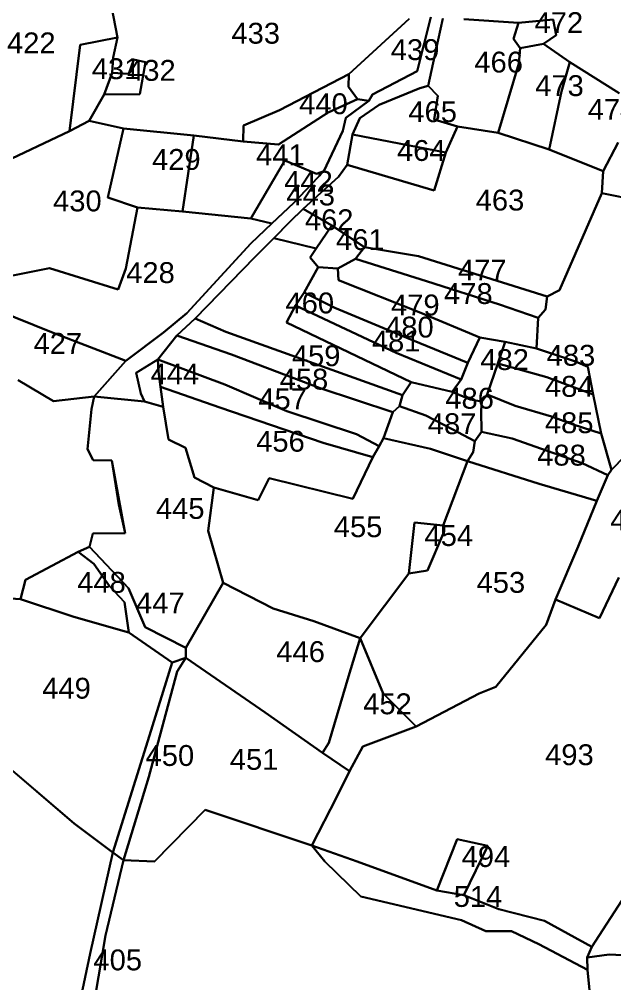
# Model space of a CAD drawing. Header units: inches. Extents: x 186800 to 194298, y 1604602 to 1613194.
# Drawn here: x 190969 to 191398, y 1607669 to 1608362 of the extents above; entities that cross this region are included whole.
import ezdxf

# ---------------------------------------------------------------- set-up
doc = ezdxf.new("R2010")
doc.units = ezdxf.units.IN
doc.header["$LTSCALE"] = 15
doc.header["$MEASUREMENT"] = 0
doc.layers.add('PLOT', color=7, linetype='Continuous')
doc.layers.add('PLOT NO', color=7, linetype='Continuous')
doc.styles.get("Standard").update_dxf_attribs({"font": 'arial.ttf'})

msp = doc.modelspace()

# ---------------------------------------------------------------- linework, layer by layer
at = {"layer": 'PLOT'}
for p, q in [((191040.07, 1608348.99), (191030.63, 1608399.42)), ((191030.63, 1608399.42), (191040.07, 1608348.99)), ((191249.96, 1608362.55), (191206.52, 1608322.83)), ((191206.52, 1608322.83), (191249.96, 1608362.55)), ((191255.8, 1608324.93), (191265.64, 1608363.79)), ((191265.64, 1608363.79), (191255.8, 1608324.93)), ((191274.19, 1608362.85), (191270.82, 1608347.33)), ((191270.82, 1608347.33), (191274.19, 1608362.85)), ((191328.68, 1608359.63), (191289.3, 1608362.31)), ((191289.3, 1608362.31), (191328.68, 1608359.63)), ((191324.94, 1608348.23), (191328.68, 1608359.63)), ((191328.68, 1608359.63), (191324.94, 1608348.23)), ((191353.63, 1608362.08), (191328.68, 1608359.63)), ((191328.68, 1608359.63), (191353.63, 1608362.08)), ((191328.68, 1608359.63), (191328.68, 1608359.63)), ((191355.79, 1608350.72), (191353.63, 1608362.08)), ((191353.63, 1608362.08), (191355.79, 1608350.72)), ((191013.23, 1608343.79), (191040.07, 1608348.99)), ((191040.07, 1608348.99), (191013.23, 1608343.79)), ((191037, 1608334.75), (191040.07, 1608348.99)), ((191040.07, 1608348.99), (191037, 1608334.75)), ((191270.82, 1608347.33), (191263.5, 1608314.27)), ((191263.5, 1608314.27), (191270.82, 1608347.33)), ((191329.82, 1608341.39), (191324.94, 1608348.23)), ((191324.94, 1608348.23), (191329.82, 1608341.39)), ((191346.6, 1608344.64), (191355.79, 1608350.72)), ((191355.79, 1608350.72), (191346.6, 1608344.64)), ((191005.64, 1608281.78), (191013.23, 1608343.79)), ((191013.23, 1608343.79), (191005.64, 1608281.78)), ((191328.92, 1608330.4), (191329.82, 1608341.39)), ((191329.82, 1608341.39), (191328.92, 1608330.4)), ((191346.6, 1608344.64), (191329.82, 1608341.39)), ((191329.82, 1608341.39), (191346.6, 1608344.64)), ((191365.61, 1608331.41), (191346.6, 1608344.64)), ((191346.6, 1608344.64), (191346.6, 1608344.64)), ((191346.6, 1608344.64), (191365.61, 1608331.41)), ((191036.35, 1608323.75), (191037, 1608334.75)), ((191037, 1608334.75), (191036.35, 1608323.75)), ((191051.81, 1608333.19), (191048.38, 1608323.06)), ((191048.38, 1608323.06), (191051.81, 1608333.19)), ((191060.21, 1608331.36), (191051.81, 1608333.19)), ((191051.81, 1608333.19), (191060.21, 1608331.36)), ((191056.06, 1608308.44), (191060.21, 1608331.36)), ((191060.21, 1608331.36), (191056.06, 1608308.44)), ((191365.61, 1608331.41), (191359.48, 1608310.35)), ((191359.48, 1608310.35), (191365.61, 1608331.41)), ((191400.96, 1608309.13), (191365.61, 1608331.41)), ((191365.61, 1608331.41), (191365.61, 1608331.41)), ((191365.61, 1608331.41), (191400.96, 1608309.13)), ((191223.68, 1608308.12), (191255.8, 1608324.93)), ((191255.8, 1608324.93), (191223.68, 1608308.12)), ((191314.07, 1608280.44), (191328.92, 1608330.4)), ((191328.92, 1608330.4), (191314.07, 1608280.44)), ((191036.35, 1608323.75), (191030.41, 1608308.07)), ((191030.41, 1608308.07), (191036.35, 1608323.75)), ((191048.38, 1608323.06), (191036.35, 1608323.75)), ((191036.35, 1608323.75), (191036.35, 1608323.75)), ((191036.35, 1608323.75), (191048.38, 1608323.06)), ((191206.52, 1608322.83), (191156.64, 1608296.92)), ((191156.64, 1608296.92), (191206.52, 1608322.83)), ((191206.19, 1608313.61), (191206.52, 1608322.83)), ((191206.52, 1608322.83), (191206.19, 1608313.61)), ((191212.79, 1608304.67), (191206.19, 1608313.61)), ((191206.19, 1608313.61), (191212.79, 1608304.67)), ((191257.55, 1608312.69), (191228.41, 1608300.65)), ((191228.41, 1608300.65), (191257.55, 1608312.69)), ((191263.5, 1608314.27), (191257.55, 1608312.69)), ((191257.55, 1608312.69), (191263.5, 1608314.27)), ((191263.5, 1608314.27), (191270.68, 1608307.1)), ((191270.68, 1608307.1), (191263.5, 1608314.27)), ((191359.48, 1608310.35), (191350.56, 1608268.63)), ((191350.56, 1608268.63), (191359.48, 1608310.35)), ((191019.75, 1608289.22), (191030.41, 1608308.07)), ((191030.41, 1608308.07), (191019.75, 1608289.22)), ((191030.41, 1608308.07), (191056.06, 1608308.44)), ((191056.06, 1608308.44), (191030.41, 1608308.07)), ((191030.41, 1608308.07), (191030.41, 1608308.07)), ((191212.79, 1608304.67), (191191.69, 1608295.16)), ((191191.69, 1608295.16), (191212.79, 1608304.67)), ((191204.37, 1608291.38), (191220.96, 1608303.61)), ((191220.96, 1608303.61), (191204.37, 1608291.38)), ((191220.96, 1608303.61), (191212.79, 1608304.67)), ((191212.79, 1608304.67), (191212.79, 1608304.67)), ((191212.79, 1608304.67), (191220.96, 1608303.61)), ((191220.96, 1608303.61), (191223.68, 1608308.12)), ((191223.68, 1608308.12), (191220.96, 1608303.61)), ((191220.96, 1608303.61), (191220.96, 1608303.61)), ((191220.96, 1608303.61), (191220.96, 1608303.61)), ((191270.68, 1608307.1), (191268.02, 1608290.02)), ((191268.02, 1608290.02), (191270.68, 1608307.1)), ((191156.64, 1608296.92), (191130.87, 1608285.79)), ((191130.87, 1608285.79), (191156.64, 1608296.92)), ((191228.41, 1608300.65), (191214.49, 1608291.15)), ((191214.49, 1608291.15), (191228.41, 1608300.65)), ((191191.69, 1608295.16), (191156.01, 1608272.08)), ((191156.01, 1608272.08), (191191.69, 1608295.16)), ((191202.25, 1608281.97), (191204.37, 1608291.38)), ((191204.37, 1608291.38), (191202.25, 1608281.97)), ((191214.49, 1608291.15), (191209.2, 1608279.29)), ((191209.2, 1608279.29), (191214.49, 1608291.15)), ((191268.02, 1608290.02), (191284.76, 1608285.06)), ((191284.76, 1608285.06), (191268.02, 1608290.02)), ((191019.75, 1608289.22), (191005.64, 1608281.78)), ((191005.64, 1608281.78), (191019.75, 1608289.22)), ((191044.42, 1608283.73), (191019.75, 1608289.22)), ((191019.75, 1608289.22), (191044.42, 1608283.73)), ((191044.42, 1608283.73), (191033.17, 1608234.15)), ((191033.17, 1608234.15), (191044.42, 1608283.73)), ((191094.99, 1608278.6), (191044.42, 1608283.73)), ((191044.42, 1608283.73), (191044.42, 1608283.73)), ((191044.42, 1608283.73), (191094.99, 1608278.6)), ((191130.87, 1608285.79), (191130.46, 1608274.27)), ((191130.46, 1608274.27), (191130.87, 1608285.79)), ((191284.76, 1608285.06), (191276.41, 1608266.39)), ((191276.41, 1608266.39), (191284.76, 1608285.06)), ((191284.76, 1608285.06), (191314.07, 1608280.44)), ((191314.07, 1608280.44), (191284.76, 1608285.06)), ((191284.76, 1608285.06), (191284.76, 1608285.06)), ((190954.81, 1608257.69), (191005.64, 1608281.78)), ((191005.64, 1608281.78), (190954.81, 1608257.69)), ((191094.99, 1608278.6), (191086.9, 1608224.04)), ((191086.9, 1608224.04), (191094.99, 1608278.6)), ((191130.46, 1608274.27), (191094.99, 1608278.6)), ((191094.99, 1608278.6), (191094.99, 1608278.6)), ((191094.99, 1608278.6), (191130.46, 1608274.27)), ((191188.66, 1608252.98), (191202.25, 1608281.97)), ((191202.25, 1608281.97), (191188.66, 1608252.98)), ((191209.2, 1608279.29), (191205.35, 1608257.64)), ((191205.35, 1608257.64), (191209.2, 1608279.29)), ((191276.41, 1608266.39), (191209.2, 1608279.29)), ((191209.2, 1608279.29), (191276.41, 1608266.39)), ((191350.56, 1608268.63), (191314.07, 1608280.44)), ((191314.07, 1608280.44), (191314.07, 1608280.44)), ((191314.07, 1608280.44), (191350.56, 1608268.63)), ((191156.01, 1608272.08), (191130.46, 1608274.27)), ((191130.46, 1608274.27), (191156.01, 1608272.08)), ((191350.56, 1608268.63), (191389.48, 1608252.9)), ((191389.48, 1608252.9), (191350.56, 1608268.63)), ((191389.48, 1608252.9), (191400.21, 1608273.53)), ((191400.21, 1608273.53), (191389.48, 1608252.9)), ((191268, 1608239.01), (191276.41, 1608266.39)), ((191276.41, 1608266.39), (191268, 1608239.01)), ((191276.41, 1608266.39), (191276.41, 1608266.39)), ((191135.93, 1608218.97), (191160.48, 1608260.64)), ((191160.48, 1608260.64), (191135.93, 1608218.97)), ((191160.48, 1608260.64), (191183.21, 1608251.12)), ((191183.21, 1608251.12), (191160.48, 1608260.64)), ((191205.35, 1608257.64), (191199.15, 1608248.89)), ((191199.15, 1608248.89), (191205.35, 1608257.64)), ((191205.35, 1608257.64), (191268, 1608239.01)), ((191268, 1608239.01), (191205.35, 1608257.64)), ((191167.08, 1608230.16), (191188.66, 1608252.98)), ((191188.66, 1608252.98), (191167.08, 1608230.16)), ((191199.15, 1608248.89), (191173.73, 1608225.95)), ((191173.73, 1608225.95), (191199.15, 1608248.89)), ((191183.21, 1608251.12), (191188.66, 1608252.98)), ((191188.66, 1608252.98), (191183.21, 1608251.12)), ((191188.66, 1608252.98), (191188.66, 1608252.98)), ((191389.48, 1608252.9), (191388.66, 1608237.03)), ((191388.66, 1608237.03), (191389.48, 1608252.9)), ((191033.17, 1608234.15), (191054.44, 1608226.73)), ((191054.44, 1608226.73), (191033.17, 1608234.15)), ((191388.66, 1608237.03), (191357.99, 1608167.38)), ((191357.99, 1608167.38), (191388.66, 1608237.03)), ((191388.66, 1608237.03), (191452.29, 1608224.52)), ((191452.29, 1608224.52), (191388.66, 1608237.03)), ((191151.18, 1608215.35), (191167.08, 1608230.16)), ((191167.08, 1608230.16), (191151.18, 1608215.35)), ((191054.44, 1608226.73), (191046.22, 1608182.93)), ((191046.22, 1608182.93), (191054.44, 1608226.73)), ((191086.9, 1608224.04), (191054.44, 1608226.73)), ((191054.44, 1608226.73), (191086.9, 1608224.04)), ((191086.9, 1608224.04), (191135.93, 1608218.97)), ((191135.93, 1608218.97), (191086.9, 1608224.04)), ((191086.9, 1608224.04), (191086.9, 1608224.04)), ((191173.73, 1608225.95), (191164.17, 1608216.55)), ((191164.17, 1608216.55), (191173.73, 1608225.95)), ((191194.32, 1608213.94), (191173.73, 1608225.95)), ((191173.73, 1608225.95), (191194.32, 1608213.94)), ((191151.18, 1608215.35), (191135.93, 1608218.97)), ((191135.93, 1608218.97), (191151.18, 1608215.35)), ((191136.06, 1608201.02), (191151.18, 1608215.35)), ((191151.18, 1608215.35), (191136.06, 1608201.02)), ((191164.17, 1608216.55), (191152.48, 1608204.75)), ((191152.48, 1608204.75), (191164.17, 1608216.55)), ((191194.32, 1608213.94), (191182.97, 1608197.43)), ((191182.97, 1608197.43), (191194.32, 1608213.94)), ((191217.85, 1608198.24), (191194.32, 1608213.94)), ((191194.32, 1608213.94), (191194.32, 1608213.94)), ((191194.32, 1608213.94), (191217.85, 1608198.24)), ((191089.94, 1608150.88), (191136.06, 1608201.02)), ((191136.06, 1608201.02), (191089.94, 1608150.88)), ((191152.48, 1608204.75), (191138.91, 1608191.05)), ((191138.91, 1608191.05), (191152.48, 1608204.75)), ((191182.97, 1608197.43), (191152.48, 1608204.75)), ((191152.48, 1608204.75), (191182.97, 1608197.43)), ((191182.97, 1608197.43), (191178.63, 1608190.92)), ((191178.63, 1608190.92), (191182.97, 1608197.43)), ((191182.97, 1608197.43), (191182.97, 1608197.43)), ((191217.85, 1608198.24), (191211.41, 1608190.01)), ((191211.41, 1608190.01), (191217.85, 1608198.24)), ((191256.58, 1608191.74), (191217.85, 1608198.24)), ((191217.85, 1608198.24), (191217.85, 1608198.24)), ((191217.85, 1608198.24), (191256.58, 1608191.74)), ((191138.91, 1608191.05), (191095.95, 1608146.95)), ((191095.95, 1608146.95), (191138.91, 1608191.05)), ((191178.63, 1608190.92), (191184.54, 1608184.05)), ((191184.54, 1608184.05), (191178.63, 1608190.92)), ((191198.6, 1608183.03), (191211.41, 1608190.01)), ((191211.41, 1608190.01), (191198.6, 1608183.03)), ((191211.41, 1608190.01), (191262.48, 1608173.85)), ((191262.48, 1608173.85), (191211.41, 1608190.01)), ((191349.11, 1608162.82), (191256.58, 1608191.74)), ((191256.58, 1608191.74), (191349.11, 1608162.82)), ((190991.12, 1608183.1), (190938.71, 1608172.66)), ((190938.71, 1608172.66), (190991.12, 1608183.1)), ((191040.55, 1608167.76), (190991.12, 1608183.1)), ((190991.12, 1608183.1), (191040.55, 1608167.76)), ((191046.22, 1608182.93), (191040.55, 1608167.76)), ((191040.55, 1608167.76), (191046.22, 1608182.93)), ((191174.41, 1608165.7), (191184.54, 1608184.05)), ((191184.54, 1608184.05), (191174.41, 1608165.7)), ((191184.54, 1608184.05), (191198.6, 1608183.03)), ((191198.6, 1608183.03), (191184.54, 1608184.05)), ((191199.2, 1608174.55), (191198.6, 1608183.03)), ((191198.6, 1608183.03), (191198.6, 1608183.03)), ((191198.6, 1608183.03), (191199.2, 1608174.55)), ((191258.35, 1608151.18), (191199.2, 1608174.55)), ((191199.2, 1608174.55), (191258.35, 1608151.18)), ((191262.48, 1608173.85), (191314.95, 1608157.12)), ((191314.95, 1608157.12), (191262.48, 1608173.85)), ((191168.18, 1608156.43), (191174.41, 1608165.7)), ((191174.41, 1608165.7), (191168.18, 1608156.43)), ((191196.44, 1608154.66), (191174.41, 1608165.7)), ((191174.41, 1608165.7), (191196.44, 1608154.66)), ((191357.99, 1608167.38), (191349.11, 1608162.82)), ((191349.11, 1608162.82), (191357.99, 1608167.38)), ((191348.14, 1608153.37), (191349.11, 1608162.82)), ((191349.11, 1608162.82), (191348.14, 1608153.37)), ((191349.11, 1608162.82), (191349.11, 1608162.82)), ((190993.82, 1608136.61), (190942.9, 1608157.13)), ((190942.9, 1608157.13), (190993.82, 1608136.61)), ((191073.16, 1608136.87), (191089.94, 1608150.88)), ((191089.94, 1608150.88), (191073.16, 1608136.87)), ((191161.59, 1608144.11), (191168.18, 1608156.43)), ((191168.18, 1608156.43), (191161.59, 1608144.11)), ((191240.66, 1608122.33), (191168.18, 1608156.43)), ((191168.18, 1608156.43), (191240.66, 1608122.33)), ((191248.22, 1608133.08), (191196.44, 1608154.66)), ((191196.44, 1608154.66), (191248.22, 1608133.08)), ((191300.77, 1608133.27), (191258.35, 1608151.18)), ((191258.35, 1608151.18), (191300.77, 1608133.27)), ((191314.95, 1608157.12), (191342.8, 1608147.54)), ((191342.8, 1608147.54), (191314.95, 1608157.12)), ((191342.8, 1608147.54), (191348.14, 1608153.37)), ((191348.14, 1608153.37), (191342.8, 1608147.54)), ((191095.95, 1608146.95), (191082.83, 1608134.73)), ((191082.83, 1608134.73), (191095.95, 1608146.95)), ((191118.04, 1608137.45), (191095.95, 1608146.95)), ((191095.95, 1608146.95), (191118.04, 1608137.45)), ((191251.32, 1608101.19), (191161.59, 1608144.11)), ((191161.59, 1608144.11), (191251.32, 1608101.19)), ((191341.63, 1608125.41), (191342.8, 1608147.54)), ((191342.8, 1608147.54), (191341.63, 1608125.41)), ((191342.8, 1608147.54), (191342.8, 1608147.54)), ((191046.17, 1608116.55), (191073.16, 1608136.87)), ((191073.16, 1608136.87), (191046.17, 1608116.55)), ((191245.09, 1608091.93), (191118.04, 1608137.45)), ((191118.04, 1608137.45), (191245.09, 1608091.93)), ((191046.17, 1608116.55), (190993.82, 1608136.61)), ((190993.82, 1608136.61), (191046.17, 1608116.55)), ((191082.83, 1608134.73), (191069.14, 1608117.53)), ((191069.14, 1608117.53), (191082.83, 1608134.73)), ((191082.83, 1608134.73), (191122.07, 1608121.16)), ((191122.07, 1608121.16), (191082.83, 1608134.73)), ((191292.18, 1608115.12), (191248.22, 1608133.08)), ((191248.22, 1608133.08), (191292.18, 1608115.12)), ((191300.77, 1608133.27), (191292.18, 1608115.12)), ((191292.18, 1608115.12), (191300.77, 1608133.27)), ((191319.12, 1608130.31), (191300.77, 1608133.27)), ((191300.77, 1608133.27), (191319.12, 1608130.31)), ((191319.12, 1608130.31), (191313.7, 1608114.61)), ((191313.7, 1608114.61), (191319.12, 1608130.31)), ((191341.63, 1608125.41), (191319.12, 1608130.31)), ((191319.12, 1608130.31), (191319.12, 1608130.31)), ((191319.12, 1608130.31), (191341.63, 1608125.41)), ((191369.62, 1608116.09), (191341.63, 1608125.41)), ((191341.63, 1608125.41), (191341.63, 1608125.41)), ((191341.63, 1608125.41), (191369.62, 1608116.09)), ((191023.34, 1608090.83), (191046.17, 1608116.55)), ((191046.17, 1608116.55), (191023.34, 1608090.83)), ((191046.17, 1608116.55), (191046.17, 1608116.55)), ((191069.14, 1608117.53), (191053.42, 1608107.83)), ((191053.42, 1608107.83), (191069.14, 1608117.53)), ((191069.51, 1608108.97), (191069.14, 1608117.53)), ((191117.21, 1608099.55), (191069.14, 1608117.53)), ((191069.14, 1608117.53), (191069.51, 1608108.97)), ((191069.14, 1608117.53), (191117.21, 1608099.55)), ((191122.07, 1608121.16), (191185.8, 1608096.85)), ((191185.8, 1608096.85), (191122.07, 1608121.16)), ((191287.4, 1608103.24), (191240.66, 1608122.33)), ((191240.66, 1608122.33), (191287.4, 1608103.24)), ((191378.59, 1608112.31), (191369.62, 1608116.09)), ((191369.62, 1608116.09), (191378.59, 1608112.31)), ((191292.18, 1608115.12), (191287.4, 1608103.24)), ((191287.4, 1608103.24), (191292.18, 1608115.12)), ((191292.18, 1608115.12), (191292.18, 1608115.12)), ((191313.7, 1608114.61), (191305.98, 1608092.33)), ((191305.98, 1608092.33), (191313.7, 1608114.61)), ((191348.98, 1608104.9), (191313.7, 1608114.61)), ((191313.7, 1608114.61), (191348.98, 1608104.9)), ((191382.37, 1608092.44), (191378.59, 1608112.31)), ((191378.59, 1608112.31), (191382.37, 1608092.44)), ((190994, 1608087.52), (190968.66, 1608102.77)), ((190968.66, 1608102.77), (190994, 1608087.52)), ((191053.42, 1608107.83), (191056.87, 1608092.97)), ((191056.87, 1608092.97), (191053.42, 1608107.83)), ((191071.07, 1608097.76), (191069.51, 1608108.97)), ((191069.51, 1608108.97), (191071.07, 1608097.76)), ((191287.4, 1608103.24), (191280.93, 1608094.24)), ((191280.93, 1608094.24), (191287.4, 1608103.24)), ((191287.4, 1608103.24), (191287.4, 1608103.24)), ((191382.37, 1608092.44), (191348.98, 1608104.9)), ((191348.98, 1608104.9), (191382.37, 1608092.44)), ((191113.8, 1608083.01), (191071.07, 1608097.76)), ((191071.07, 1608097.76), (191073.06, 1608083.43)), ((191073.06, 1608083.43), (191071.07, 1608097.76)), ((191071.07, 1608097.76), (191071.07, 1608097.76)), ((191071.07, 1608097.76), (191113.8, 1608083.01)), ((191161.89, 1608080.27), (191117.21, 1608099.55)), ((191117.21, 1608099.55), (191161.89, 1608080.27)), ((191185.8, 1608096.85), (191238.25, 1608079.61)), ((191238.25, 1608079.61), (191185.8, 1608096.85)), ((191245.09, 1608091.93), (191251.32, 1608101.19)), ((191251.32, 1608101.19), (191245.09, 1608091.93)), ((191280.93, 1608094.24), (191251.32, 1608101.19)), ((191251.32, 1608101.19), (191280.93, 1608094.24)), ((191023.34, 1608090.83), (190994, 1608087.52)), ((190994, 1608087.52), (191023.34, 1608090.83)), ((191023.34, 1608090.83), (191021.49, 1608081.93)), ((191021.49, 1608081.93), (191023.34, 1608090.83)), ((191059.48, 1608087.24), (191023.34, 1608090.83)), ((191023.34, 1608090.83), (191059.48, 1608087.24)), ((191056.87, 1608092.97), (191059.48, 1608087.24)), ((191059.48, 1608087.24), (191056.87, 1608092.97)), ((191243.02, 1608084.06), (191245.09, 1608091.93)), ((191245.09, 1608091.93), (191243.02, 1608084.06)), ((191245.09, 1608091.93), (191245.09, 1608091.93)), ((191293.81, 1608088.66), (191280.93, 1608094.24)), ((191280.93, 1608094.24), (191280.93, 1608094.24)), ((191280.93, 1608094.24), (191293.81, 1608088.66)), ((191302.22, 1608087.34), (191293.81, 1608088.66)), ((191293.81, 1608088.66), (191302.22, 1608087.34)), ((191305.98, 1608092.33), (191302.22, 1608087.34)), ((191302.22, 1608087.34), (191305.98, 1608092.33)), ((191326.2, 1608084.18), (191305.98, 1608092.33)), ((191305.98, 1608092.33), (191326.2, 1608084.18)), ((191388.03, 1608064.3), (191382.37, 1608092.44)), ((191382.37, 1608092.44), (191382.37, 1608092.44)), ((191382.37, 1608092.44), (191388.03, 1608064.3)), ((191021.49, 1608081.93), (191018.41, 1608053.07)), ((191018.41, 1608053.07), (191021.49, 1608081.93)), ((191073.06, 1608083.43), (191059.48, 1608087.24)), ((191059.48, 1608087.24), (191059.48, 1608087.24)), ((191059.48, 1608087.24), (191073.06, 1608083.43)), ((191076.84, 1608059.97), (191073.06, 1608083.43)), ((191073.06, 1608083.43), (191076.84, 1608059.97)), ((191188, 1608057.56), (191113.8, 1608083.01)), ((191113.8, 1608083.01), (191188, 1608057.56)), ((191238.25, 1608079.61), (191243.02, 1608084.06)), ((191243.02, 1608084.06), (191238.25, 1608079.61)), ((191261.88, 1608077.36), (191243.02, 1608084.06)), ((191243.02, 1608084.06), (191261.88, 1608077.36)), ((191302.22, 1608087.34), (191301.86, 1608080.81)), ((191301.86, 1608080.81), (191302.22, 1608087.34)), ((191352.33, 1608076.59), (191326.2, 1608084.18)), ((191326.2, 1608084.18), (191352.33, 1608076.59)), ((191212.06, 1608063.88), (191161.89, 1608080.27)), ((191161.89, 1608080.27), (191212.06, 1608063.88)), ((191238.25, 1608079.61), (191231.43, 1608060.89)), ((191231.43, 1608060.89), (191238.25, 1608079.61)), ((191238.25, 1608079.61), (191238.25, 1608079.61)), ((191280.88, 1608067.46), (191261.88, 1608077.36)), ((191261.88, 1608077.36), (191280.88, 1608067.46)), ((191301.86, 1608080.81), (191302.08, 1608065.56)), ((191302.08, 1608065.56), (191301.86, 1608080.81)), ((191368.02, 1608070.9), (191352.33, 1608076.59)), ((191352.33, 1608076.59), (191368.02, 1608070.9)), ((191297.1, 1608058.68), (191280.88, 1608067.46)), ((191280.88, 1608067.46), (191297.1, 1608058.68)), ((191388.03, 1608064.3), (191368.02, 1608070.9)), ((191368.02, 1608070.9), (191388.03, 1608064.3)), ((191228.27, 1608055.28), (191212.06, 1608063.88)), ((191212.06, 1608063.88), (191228.27, 1608055.28)), ((191231.43, 1608060.89), (191228.27, 1608055.28)), ((191228.27, 1608055.28), (191231.43, 1608060.89)), ((191231.43, 1608060.89), (191265.25, 1608053.28)), ((191265.25, 1608053.28), (191231.43, 1608060.89)), ((191302.08, 1608065.56), (191297.1, 1608058.68)), ((191297.1, 1608058.68), (191302.08, 1608065.56)), ((191324.08, 1608060.67), (191302.08, 1608065.56)), ((191302.08, 1608065.56), (191324.08, 1608060.67)), ((191374.33, 1608043), (191324.08, 1608060.67)), ((191324.08, 1608060.67), (191374.33, 1608043)), ((191395.44, 1608038.27), (191388.03, 1608064.3)), ((191388.03, 1608064.3), (191388.03, 1608064.3)), ((191388.03, 1608064.3), (191395.44, 1608038.27)), ((191418.72, 1608062.18), (191395.44, 1608038.27)), ((191395.44, 1608038.27), (191418.72, 1608062.18)), ((191088.93, 1608053.9), (191076.84, 1608059.97)), ((191076.84, 1608059.97), (191088.93, 1608053.9)), ((191095.61, 1608032.65), (191088.93, 1608053.9)), ((191088.93, 1608053.9), (191095.61, 1608032.65)), ((191223.77, 1608047.32), (191188, 1608057.56)), ((191188, 1608057.56), (191223.77, 1608047.32)), ((191228.27, 1608055.28), (191223.77, 1608047.32)), ((191223.77, 1608047.32), (191228.27, 1608055.28)), ((191228.27, 1608055.28), (191228.27, 1608055.28)), ((191296.05, 1608050.78), (191297.1, 1608058.68)), ((191297.1, 1608058.68), (191296.05, 1608050.78)), ((191297.1, 1608058.68), (191297.1, 1608058.68)), ((191018.41, 1608053.07), (191022.49, 1608045.24)), ((191022.49, 1608045.24), (191018.41, 1608053.07)), ((191223.77, 1608047.32), (191209.38, 1608017.33)), ((191209.38, 1608017.33), (191223.77, 1608047.32)), ((191223.77, 1608047.32), (191223.77, 1608047.32)), ((191265.25, 1608053.28), (191291.85, 1608044.39)), ((191291.85, 1608044.39), (191265.25, 1608053.28)), ((191291.85, 1608044.39), (191296.05, 1608050.78)), ((191296.05, 1608050.78), (191291.85, 1608044.39)), ((191022.49, 1608045.24), (191036.07, 1608045.01)), ((191036.07, 1608045.01), (191022.49, 1608045.24)), ((191036.07, 1608045.01), (191041.08, 1608013.05)), ((191041.08, 1608013.05), (191036.07, 1608045.01)), ((191291.85, 1608044.39), (191274.31, 1607998.1)), ((191274.31, 1607998.1), (191291.85, 1608044.39)), ((191343.56, 1608028.2), (191291.85, 1608044.39)), ((191291.85, 1608044.39), (191291.85, 1608044.39)), ((191291.85, 1608044.39), (191343.56, 1608028.2)), ((191392.87, 1608034.39), (191374.33, 1608043)), ((191374.33, 1608043), (191392.87, 1608034.39)), ((191392.87, 1608034.39), (191384.91, 1608015.96)), ((191384.91, 1608015.96), (191392.87, 1608034.39)), ((191395.44, 1608038.27), (191392.87, 1608034.39)), ((191392.87, 1608034.39), (191395.44, 1608038.27)), ((191392.87, 1608034.39), (191392.87, 1608034.39)), ((191109.45, 1608025.49), (191095.61, 1608032.65)), ((191095.61, 1608032.65), (191109.45, 1608025.49)), ((191149.16, 1608032.28), (191141.42, 1608016.41)), ((191141.42, 1608016.41), (191149.16, 1608032.28)), ((191209.38, 1608017.33), (191149.16, 1608032.28)), ((191149.16, 1608032.28), (191209.38, 1608017.33)), ((191384.91, 1608015.96), (191343.56, 1608028.2)), ((191343.56, 1608028.2), (191384.91, 1608015.96)), ((191109.45, 1608025.49), (191105.27, 1607994.37)), ((191105.27, 1607994.37), (191109.45, 1608025.49)), ((191141.42, 1608016.41), (191109.45, 1608025.49)), ((191109.45, 1608025.49), (191141.42, 1608016.41)), ((191041.08, 1608013.05), (191045.74, 1607992.64)), ((191045.74, 1607992.64), (191041.08, 1608013.05)), ((191384.91, 1608015.96), (191371.44, 1607983.12)), ((191371.44, 1607983.12), (191384.91, 1608015.96)), ((191384.91, 1608015.96), (191384.91, 1608015.96)), ((191253.89, 1608000.37), (191249.76, 1607963.6)), ((191249.76, 1607963.6), (191253.89, 1608000.37)), ((191274.31, 1607998.1), (191253.89, 1608000.37)), ((191253.89, 1608000.37), (191274.31, 1607998.1)), ((191274.36, 1607992.21), (191274.31, 1607998.1)), ((191274.31, 1607998.1), (191274.31, 1607998.1)), ((191274.31, 1607998.1), (191274.36, 1607992.21)), ((191022.41, 1607992.44), (191020.02, 1607982.79)), ((191020.02, 1607982.79), (191022.41, 1607992.44)), ((191045.74, 1607992.64), (191022.41, 1607992.44)), ((191022.41, 1607992.44), (191045.74, 1607992.64)), ((191105.27, 1607994.37), (191116.24, 1607956.81)), ((191116.24, 1607956.81), (191105.27, 1607994.37)), ((191263.17, 1607965.69), (191274.36, 1607992.21)), ((191274.36, 1607992.21), (191263.17, 1607965.69)), ((191011.69, 1607979.24), (190973.81, 1607959.05)), ((190973.81, 1607959.05), (191011.69, 1607979.24)), ((191020.02, 1607982.79), (191011.69, 1607979.24)), ((191011.69, 1607979.24), (191020.02, 1607982.79)), ((191023.17, 1607970.63), (191011.69, 1607979.24)), ((191011.69, 1607979.24), (191023.17, 1607970.63)), ((191047.93, 1607953.09), (191020.02, 1607982.79)), ((191020.02, 1607982.79), (191047.93, 1607953.09)), ((191371.44, 1607983.12), (191355.22, 1607944.99)), ((191355.22, 1607944.99), (191371.44, 1607983.12)), ((191034.39, 1607954.59), (191023.17, 1607970.63)), ((191023.17, 1607970.63), (191034.39, 1607954.59)), ((191249.76, 1607963.6), (191214.79, 1607917.17)), ((191214.79, 1607917.17), (191249.76, 1607963.6)), ((191249.76, 1607963.6), (191263.17, 1607965.69)), ((191263.17, 1607965.69), (191249.76, 1607963.6)), ((190973.81, 1607959.05), (190970.23, 1607945.08)), ((190970.23, 1607945.08), (190973.81, 1607959.05)), ((191116.24, 1607956.81), (191089.2, 1607910.1)), ((191089.2, 1607910.1), (191116.24, 1607956.81)), ((191151.98, 1607938.37), (191116.24, 1607956.81)), ((191116.24, 1607956.81), (191151.98, 1607938.37)), ((191386.91, 1607931.44), (191400.76, 1607960.68)), ((191400.76, 1607960.68), (191386.91, 1607931.44)), ((191045.26, 1607942.93), (191034.39, 1607954.59)), ((191034.39, 1607954.59), (191045.26, 1607942.93)), ((191060, 1607924.98), (191047.93, 1607953.09)), ((191047.93, 1607953.09), (191060, 1607924.98)), ((190970.23, 1607945.08), (190930.1, 1607948.04)), ((190930.1, 1607948.04), (190970.23, 1607945.08)), ((191008.75, 1607932.43), (190970.23, 1607945.08)), ((190970.23, 1607945.08), (190970.23, 1607945.08)), ((190970.23, 1607945.08), (191008.75, 1607932.43)), ((191048.33, 1607921.29), (191045.26, 1607942.93)), ((191045.26, 1607942.93), (191048.33, 1607921.29)), ((191355.22, 1607944.99), (191348.42, 1607926.78)), ((191348.42, 1607926.78), (191355.22, 1607944.99)), ((191355.22, 1607944.99), (191386.91, 1607931.44)), ((191386.91, 1607931.44), (191355.22, 1607944.99)), ((191181.39, 1607929.38), (191151.98, 1607938.37)), ((191151.98, 1607938.37), (191181.39, 1607929.38)), ((191048.33, 1607921.29), (191008.75, 1607932.43)), ((191008.75, 1607932.43), (191048.33, 1607921.29)), ((191214.79, 1607917.17), (191181.39, 1607929.38)), ((191181.39, 1607929.38), (191214.79, 1607917.17)), ((191089.2, 1607910.1), (191060, 1607924.98)), ((191060, 1607924.98), (191089.2, 1607910.1)), ((191348.42, 1607926.78), (191312.23, 1607882.18)), ((191312.23, 1607882.18), (191348.42, 1607926.78)), ((191079.35, 1607899.68), (191048.33, 1607921.29)), ((191048.33, 1607921.29), (191048.33, 1607921.29)), ((191048.33, 1607921.29), (191079.35, 1607899.68)), ((191206.38, 1607889.53), (191214.79, 1607917.17)), ((191214.79, 1607917.17), (191206.38, 1607889.53)), ((191214.79, 1607917.17), (191214.79, 1607917.17)), ((191231.32, 1607877.37), (191214.79, 1607917.17)), ((191214.79, 1607917.17), (191231.32, 1607877.37)), ((191089.2, 1607910.1), (191089.21, 1607902.92)), ((191089.21, 1607902.92), (191089.2, 1607910.1)), ((191089.2, 1607910.1), (191089.2, 1607910.1)), ((191089.21, 1607902.92), (191079.35, 1607899.68)), ((191079.35, 1607899.68), (191089.21, 1607902.92)), ((191082.96, 1607893.15), (191089.21, 1607902.92)), ((191089.21, 1607902.92), (191082.96, 1607893.15)), ((191089.21, 1607902.92), (191146.25, 1607863.73)), ((191146.25, 1607863.73), (191089.21, 1607902.92)), ((191079.35, 1607899.68), (191063.13, 1607847.2)), ((191063.13, 1607847.2), (191079.35, 1607899.68)), ((191062.59, 1607817.49), (191082.96, 1607893.15)), ((191082.96, 1607893.15), (191062.59, 1607817.49)), ((191192.13, 1607841.85), (191206.38, 1607889.53)), ((191206.38, 1607889.53), (191192.13, 1607841.85)), ((191312.23, 1607882.18), (191300.27, 1607877.23)), ((191300.27, 1607877.23), (191312.23, 1607882.18)), ((191255.09, 1607853.71), (191231.32, 1607877.37)), ((191231.32, 1607877.37), (191255.09, 1607853.71)), ((191300.27, 1607877.23), (191255.09, 1607853.71)), ((191255.09, 1607853.71), (191300.27, 1607877.23)), ((191146.25, 1607863.73), (191187.51, 1607834.58)), ((191187.51, 1607834.58), (191146.25, 1607863.73)), ((191216.64, 1607839.19), (191255.09, 1607853.71)), ((191255.09, 1607853.71), (191216.64, 1607839.19)), ((191255.09, 1607853.71), (191255.09, 1607853.71)), ((191063.13, 1607847.2), (191036.82, 1607763.04)), ((191036.82, 1607763.04), (191063.13, 1607847.2)), ((191008.85, 1607783.77), (190943.67, 1607839.4)), ((190943.67, 1607839.4), (191008.85, 1607783.77)), ((191187.51, 1607834.58), (191192.13, 1607841.85)), ((191192.13, 1607841.85), (191187.51, 1607834.58)), ((191207.04, 1607821.58), (191216.64, 1607839.19)), ((191216.64, 1607839.19), (191207.04, 1607821.58)), ((191207.04, 1607821.58), (191187.51, 1607834.58)), ((191187.51, 1607834.58), (191187.51, 1607834.58)), ((191187.51, 1607834.58), (191207.04, 1607821.58)), ((191197.92, 1607802.94), (191207.04, 1607821.58)), ((191207.04, 1607821.58), (191197.92, 1607802.94)), ((191044.31, 1607757.39), (191062.59, 1607817.49)), ((191062.59, 1607817.49), (191044.31, 1607757.39)), ((191062.59, 1607817.49), (191062.59, 1607817.49)), ((191180.02, 1607767.95), (191197.92, 1607802.94)), ((191197.92, 1607802.94), (191180.02, 1607767.95)), ((191103.27, 1607793.74), (191066.84, 1607756.59)), ((191066.84, 1607756.59), (191103.27, 1607793.74)), ((191180.02, 1607767.95), (191103.27, 1607793.74)), ((191103.27, 1607793.74), (191180.02, 1607767.95)), ((191036.82, 1607763.04), (191008.85, 1607783.77)), ((191008.85, 1607783.77), (191036.82, 1607763.04)), ((191284.5, 1607772.57), (191269.87, 1607735.67)), ((191269.87, 1607735.67), (191284.5, 1607772.57)), ((191306.63, 1607767.68), (191284.5, 1607772.57)), ((191284.5, 1607772.57), (191306.63, 1607767.68)), ((191036.82, 1607763.04), (191020.4, 1607690.31)), ((191020.4, 1607690.31), (191036.82, 1607763.04)), ((191044.31, 1607757.39), (191036.82, 1607763.04)), ((191036.82, 1607763.04), (191044.31, 1607757.39)), ((191212.42, 1607756.42), (191180.02, 1607767.95)), ((191180.02, 1607767.95), (191189.23, 1607756.6)), ((191189.23, 1607756.6), (191180.02, 1607767.95)), ((191180.02, 1607767.95), (191180.02, 1607767.95)), ((191180.02, 1607767.95), (191212.42, 1607756.42)), ((191289.23, 1607732.42), (191306.63, 1607767.68)), ((191306.63, 1607767.68), (191289.23, 1607732.42)), ((191031.36, 1607703.25), (191044.31, 1607757.39)), ((191044.31, 1607757.39), (191031.36, 1607703.25)), ((191044.31, 1607757.39), (191044.31, 1607757.39)), ((191066.84, 1607756.59), (191044.31, 1607757.39)), ((191044.31, 1607757.39), (191066.84, 1607756.59)), ((191189.23, 1607756.6), (191215.24, 1607731.33)), ((191215.24, 1607731.33), (191189.23, 1607756.6)), ((191269.87, 1607735.67), (191212.42, 1607756.42)), ((191212.42, 1607756.42), (191269.87, 1607735.67)), ((191289.23, 1607732.42), (191269.87, 1607735.67)), ((191269.87, 1607735.67), (191269.87, 1607735.67)), ((191269.87, 1607735.67), (191289.23, 1607732.42)), ((191215.24, 1607731.33), (191287.69, 1607714.4)), ((191287.69, 1607714.4), (191215.24, 1607731.33)), ((191314.5, 1607722.29), (191289.23, 1607732.42)), ((191289.23, 1607732.42), (191289.23, 1607732.42)), ((191289.23, 1607732.42), (191314.5, 1607722.29)), ((191405.61, 1607732.64), (191381.46, 1607695.05)), ((191381.46, 1607695.05), (191405.61, 1607732.64)), ((191347.27, 1607713.95), (191314.5, 1607722.29)), ((191314.5, 1607722.29), (191347.27, 1607713.95)), ((191287.69, 1607714.4), (191305.09, 1607706.35)), ((191305.09, 1607706.35), (191287.69, 1607714.4)), ((191381.46, 1607695.05), (191347.27, 1607713.95)), ((191347.27, 1607713.95), (191381.46, 1607695.05)), ((191023.86, 1607657.9), (191031.36, 1607703.25)), ((191031.36, 1607703.25), (191023.86, 1607657.9)), ((191305.09, 1607706.35), (191323.55, 1607706.46)), ((191323.55, 1607706.46), (191305.09, 1607706.35)), ((191323.55, 1607706.46), (191343.21, 1607697.05)), ((191343.21, 1607697.05), (191323.55, 1607706.46)), ((191343.21, 1607697.05), (191378.18, 1607678.63)), ((191378.18, 1607678.63), (191343.21, 1607697.05)), ((191378.11, 1607687.48), (191381.46, 1607695.05)), ((191381.46, 1607695.05), (191378.11, 1607687.48)), ((191020.4, 1607690.31), (191002.78, 1607605.59)), ((191002.78, 1607605.59), (191020.4, 1607690.31)), ((191393.83, 1607689.74), (191378.11, 1607687.48)), ((191378.11, 1607687.48), (191393.83, 1607689.74)), ((191378.11, 1607687.48), (191378.18, 1607678.63)), ((191378.18, 1607678.63), (191378.11, 1607687.48)), ((191407.9, 1607688.99), (191393.83, 1607689.74)), ((191393.83, 1607689.74), (191407.9, 1607688.99)), ((191378.18, 1607678.63), (191385.51, 1607603.53)), ((191385.51, 1607603.53), (191378.18, 1607678.63))]:
    msp.add_line(p, q, dxfattribs=at)
at = {"layer": 'PLOT', "linetype": 'Continuous'}
for p, q in [((190968.66, 1608102.77), (190994, 1608087.52)), ((190994, 1608087.52), (191023.34, 1608090.83)), ((191023.34, 1608090.83), (191021.49, 1608081.93)), ((191021.49, 1608081.93), (191018.41, 1608053.07)), ((191018.41, 1608053.07), (191022.49, 1608045.24)), ((191022.49, 1608045.24), (191036.07, 1608045.01)), ((191036.07, 1608045.01), (191045.74, 1607992.64)), ((191022.41, 1607992.44), (191020.02, 1607982.79)), ((191045.74, 1607992.64), (191022.41, 1607992.44)), ((191011.69, 1607979.24), (190973.81, 1607959.05)), ((191020.02, 1607982.79), (191011.69, 1607979.24)), ((190973.81, 1607959.05), (190970.23, 1607945.08)), ((190970.23, 1607945.08), (190930.1, 1607948.04))]:
    msp.add_line(p, q, dxfattribs=at)

# ---------------------------------------------------------------- texts
at = {"layer": 'PLOT NO', "color": 7}
for s, p in [('472', (191340.13, 1608352.27)), ('422', (190960.63, 1608337.72)), ('439', (191236.71, 1608332.87)), ('466', (191296.85, 1608323.92)), ('432', (191047.02, 1608317.96)), ('473', (191340.6, 1608306.98)), ('461', (191197.29, 1608196.24)), ('428', (191046.38, 1608172.51)), ('479', (191236.89, 1608149.23)), ('481', (191223.1, 1608123.29)), ('482', (191301.15, 1608109.97)), ('487', (191263.35, 1608063.86)), ('489', (191394.65, 1607994.64)), ('455', (191195.72, 1607989.78)), ('448', (191011.12, 1607949.74)), ('453', (191298.45, 1607949.75)), ('447', (191053.45, 1607934.93)), ('449', (190985.94, 1607873.63)), ('452', (191216.86, 1607862.41)), ('493', (191347.78, 1607825.8)), ('451', (191120.91, 1607822.47)), ('514', (191281.98, 1607723.87)), ('405', (191022.8, 1607678.24))]:
    msp.add_text(s, height=15, dxfattribs=at).set_placement(p)
at = {"layer": 'PLOT NO', "color": 7, "oblique": 360}
for s, p in [('433', (191122.07, 1608344.67)), ('431', (191021.61, 1608319.14)), ('440', (191170.8, 1608293.95)), ('465', (191249.35, 1608288.24)), ('474', (191378.43, 1608289.9)), ('464', (191241.19, 1608260.33)), ('429', (191064.95, 1608253.9)), ('441', (191139.8, 1608257.18)), ('442', (191160.02, 1608238.15)), ('443', (191161.61, 1608228.31)), ('430', (190993.76, 1608224.06)), ('463', (191297.82, 1608224.68)), ('462', (191174.9, 1608210.53)), ('477', (191285.09, 1608174.35)), ('478', (191275.03, 1608157.46)), ('460', (191160.95, 1608150.68)), ('480', (191232.63, 1608133.32)), ('427', (190979.71, 1608121.6)), ('459', (191165.53, 1608112.73)), ('483', (191348.86, 1608113.06)), ('444', (191063.88, 1608099.64)), ('458', (191156.79, 1608095.89)), ('484', (191347.63, 1608090.7)), ('457', (191141.44, 1608081.74)), ('486', (191275.95, 1608082.18)), ('485', (191347.59, 1608064.54)), ('456', (191139.88, 1608051.23)), ('488', (191342.06, 1608041.23)), ('445', (191067.75, 1608002.93)), ('454', (191260.96, 1607983.41)), ('446', (191154.35, 1607899.95)), ('450', (191060.32, 1607825.25)), ('494', (191287.72, 1607752.56))]:
    msp.add_text(s, height=15, dxfattribs=at).set_placement(p)

doc.saveas('drawing.dxf')
